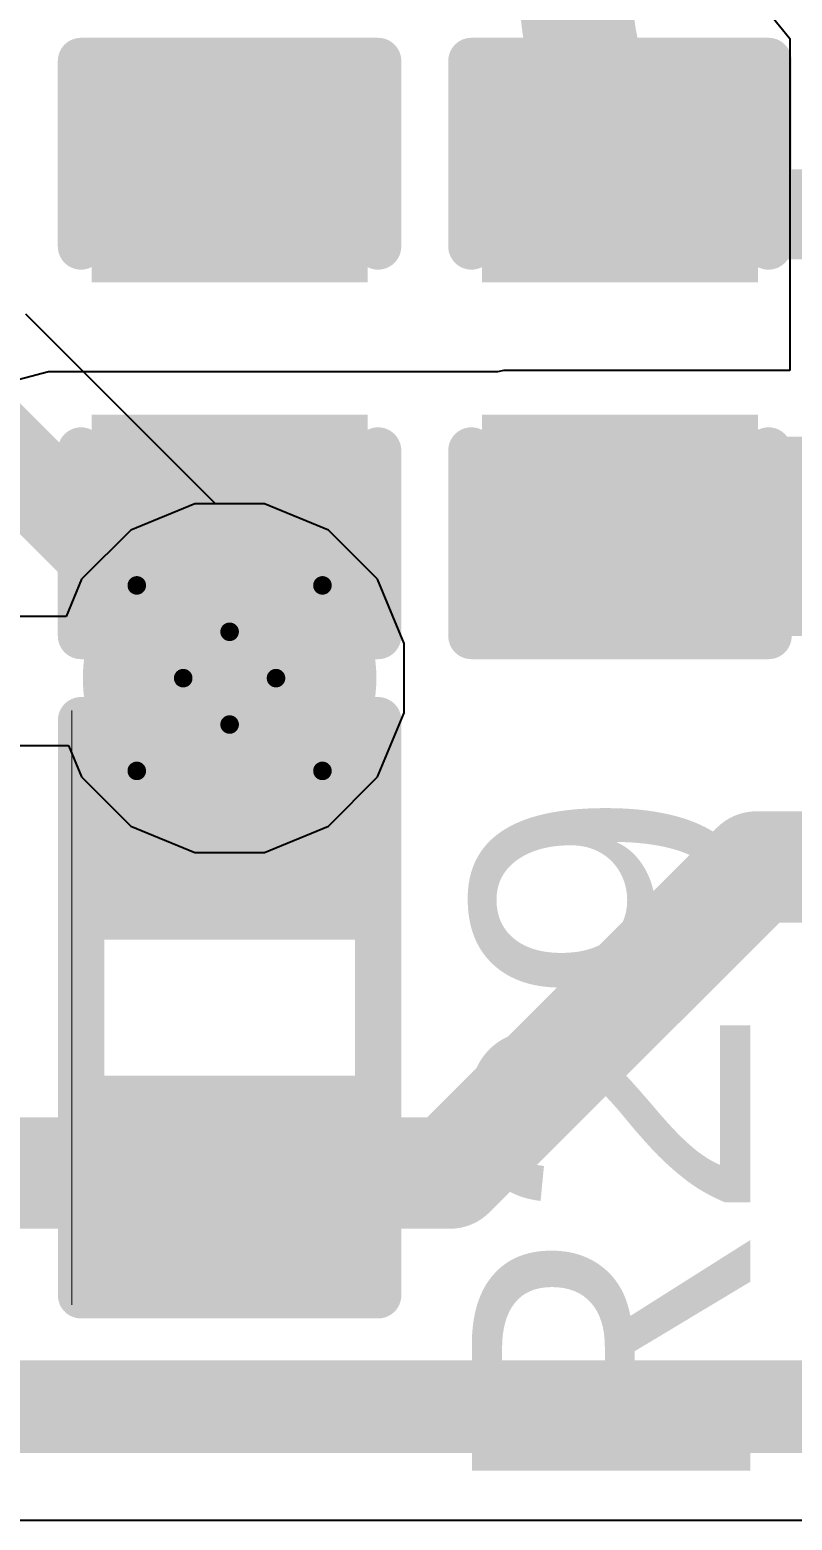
# Model space of a CAD drawing. Header units: inches. Extents: x -3 to 289, y -11 to 89.
# Drawn here: x 115.24 to 117.326, y 28.157 to 32.239 of the extents above; entities that cross this region are included whole.
import ezdxf

# ---------------------------------------------------------------- set-up
doc = ezdxf.new("R2010")
doc.units = ezdxf.units.IN
for name, color, linetype in [('Bottom Layer', 5, 'Continuous'), ('Bottom Overlay', 54, 'Continuous'), ('Bottom Solder', 6, 'Continuous'), ('Drill Drawing', 1, 'Continuous'), ('Layer 1', 16, 'Continuous'), ('Layer 2', 76, 'Continuous'), ('Top Layer', 1, 'Continuous'), ('Top Overlay', 2, 'Continuous'), ('Top Paste', 8, 'Continuous'), ('Top Solder', 216, 'Continuous'), ('Via Holes', 16, 'Continuous')]:
    doc.layers.add(name, color=color, linetype=linetype)
doc.styles.add('Arial', font='', dxfattribs={"height": 0.2})
doc.styles.add('Arial_Bold', font='', dxfattribs={"height": 0.2})
doc.styles.get('Arial').set_extended_font_data('Arial')
doc.styles.get('Arial_Bold').set_extended_font_data('Arial', bold=True)

# ---------------------------------------------------------------- blocks, each defined once
blk = doc.blocks.new('C___0402_8')
at = {"layer": 'Top Layer'}
for points in [[(-0.6985, -0.3175), (-0.6985, 0.3174999999999999), (-0.2413000000000001, 0.3175), (-0.2412999999999999, -0.3174999999999999)], [(0.2413000000000001, -0.3175), (0.2412999999999999, 0.3174999999999999), (0.6985, 0.3175), (0.6985, -0.3174999999999999)]]:
    blk.add_hatch(color=1, dxfattribs=at).paths.add_polyline_path(points)
at = {"layer": 'Top Paste'}
for points in [[(-0.6985, -0.3175), (-0.6985, 0.3174999999999999), (-0.2413000000000001, 0.3175), (-0.2412999999999999, -0.3174999999999999)], [(0.2413000000000001, -0.3175), (0.2412999999999999, 0.3174999999999999), (0.6985, 0.3175), (0.6985, -0.3174999999999999)]]:
    blk.add_hatch(color=8, dxfattribs=at).paths.add_polyline_path(points)
at = {"layer": 'Top Solder'}
for points in [[(-0.7584998799999999, -0.3774998800000001), (-0.7584998799999999, 0.3774998799999999), (-0.1813001200000001, 0.3774998800000001), (-0.1813001199999999, -0.3774998799999999)], [(0.1813001200000001, -0.3774998800000001), (0.1813001199999999, 0.3774998799999999), (0.7584998799999999, 0.3774998800000001), (0.7584998799999999, -0.3774998799999999)]]:
    blk.add_hatch(color=216, dxfattribs=at).paths.add_polyline_path(points)
at = {"layer": 'Top Overlay'}
for points in [[(-0.7874, -0.4064, 0.127, 0.127, 0), (-0.7874, 0.4064, 0.127, 0.127, 0)], [(-0.2794, 0.4064, 0.127, 0.127, 0), (-0.7874, 0.4064, 0.127, 0.127, 0)], [(0.7874, 0.4064, 0.127, 0.127, 0), (0.2794, 0.4064, 0.127, 0.127, 0)], [(0.7874, -0.4064, 0.127, 0.127, 0), (0.7874, 0.4064, 0.127, 0.127, 0)], [(-0.2794, -0.4064, 0.127, 0.127, 0), (-0.7874, -0.4064, 0.127, 0.127, 0)], [(0.7874, -0.4064, 0.127, 0.127, 0), (0.2794, -0.4064, 0.127, 0.127, 0)]]:
    blk.add_lwpolyline(points, format="xyseb", dxfattribs=at)
for points in [[(-0.8191499999999999, 0.4064, 0.0635, 0.0635, 1), (-0.7556499999999999, 0.4064, 0.0635, 0.0635, 1)], [(-0.8191499999999999, 0.4064, 0.0635, 0.0635, 1), (-0.7556499999999999, 0.4064, 0.0635, 0.0635, 1)], [(-0.31115, 0.4064, 0.0635, 0.0635, 1), (-0.24765, 0.4064, 0.0635, 0.0635, 1)], [(0.24765, 0.4064, 0.0635, 0.0635, 1), (0.31115, 0.4064, 0.0635, 0.0635, 1)], [(0.7556499999999999, 0.4064, 0.0635, 0.0635, 1), (0.8191499999999999, 0.4064, 0.0635, 0.0635, 1)], [(0.7556499999999999, 0.4064, 0.0635, 0.0635, 1), (0.8191499999999999, 0.4064, 0.0635, 0.0635, 1)], [(-0.8191499999999999, -0.4064, 0.0635, 0.0635, 1), (-0.7556499999999999, -0.4064, 0.0635, 0.0635, 1)], [(-0.8191499999999999, -0.4064, 0.0635, 0.0635, 1), (-0.7556499999999999, -0.4064, 0.0635, 0.0635, 1)], [(-0.31115, -0.4064, 0.0635, 0.0635, 1), (-0.24765, -0.4064, 0.0635, 0.0635, 1)], [(0.24765, -0.4064, 0.0635, 0.0635, 1), (0.31115, -0.4064, 0.0635, 0.0635, 1)], [(0.7556499999999999, -0.4064, 0.0635, 0.0635, 1), (0.8191499999999999, -0.4064, 0.0635, 0.0635, 1)], [(0.7556499999999999, -0.4064, 0.0635, 0.0635, 1), (0.8191499999999999, -0.4064, 0.0635, 0.0635, 1)]]:
    blk.add_lwpolyline(points, format="xyseb", close=True, dxfattribs=at)
blk = doc.blocks.new('R___0402_39')
at = {"layer": 'Top Layer'}
for points in [[(-0.6985, -0.3175), (-0.6985, 0.3174999999999999), (-0.2413000000000001, 0.3175), (-0.2412999999999999, -0.3174999999999999)], [(0.2413000000000001, -0.3175), (0.2412999999999999, 0.3174999999999999), (0.6985, 0.3175), (0.6985, -0.3174999999999999)]]:
    blk.add_hatch(color=1, dxfattribs=at).paths.add_polyline_path(points)
at = {"layer": 'Top Paste'}
for points in [[(-0.6985, -0.3175), (-0.6985, 0.3174999999999999), (-0.2413000000000001, 0.3175), (-0.2412999999999999, -0.3174999999999999)], [(0.2413000000000001, -0.3175), (0.2412999999999999, 0.3174999999999999), (0.6985, 0.3175), (0.6985, -0.3174999999999999)]]:
    blk.add_hatch(color=8, dxfattribs=at).paths.add_polyline_path(points)
at = {"layer": 'Top Solder'}
for points in [[(-0.75350116, -0.3725011600000001), (-0.75350116, 0.3725011599999999), (-0.18629884, 0.3725011600000001), (-0.1862988399999999, -0.3725011599999999)], [(0.18629884, -0.3725011600000001), (0.1862988399999999, 0.3725011599999999), (0.75350116, 0.3725011600000001), (0.75350116, -0.3725011599999999)]]:
    blk.add_hatch(color=216, dxfattribs=at).paths.add_polyline_path(points)
at = {"layer": 'Top Overlay'}
for points in [[(-0.7874, -0.4064, 0.127, 0.127, 0), (-0.7874, 0.4064, 0.127, 0.127, 0)], [(0.7874, 0.4064, 0.127, 0.127, 0), (-0.7874, 0.4064, 0.127, 0.127, 0)], [(0.7874, -0.4064, 0.127, 0.127, 0), (0.7874, 0.4064, 0.127, 0.127, 0)], [(0.7874, -0.4064, 0.127, 0.127, 0), (-0.7874, -0.4064, 0.127, 0.127, 0)], [(0.8128, -0.4318, 0.0032258, 0.0032258, 0), (-0.8128, -0.4318, 0.0032258, 0.0032258, 0)]]:
    blk.add_lwpolyline(points, format="xyseb", dxfattribs=at)
for points in [[(-0.8191499999999999, 0.4064, 0.0635, 0.0635, 1), (-0.7556499999999999, 0.4064, 0.0635, 0.0635, 1)], [(-0.8191499999999999, 0.4064, 0.0635, 0.0635, 1), (-0.7556499999999999, 0.4064, 0.0635, 0.0635, 1)], [(0.7556499999999999, 0.4064, 0.0635, 0.0635, 1), (0.8191499999999999, 0.4064, 0.0635, 0.0635, 1)], [(0.7556499999999999, 0.4064, 0.0635, 0.0635, 1), (0.8191499999999999, 0.4064, 0.0635, 0.0635, 1)], [(-0.8191499999999999, -0.4064, 0.0635, 0.0635, 1), (-0.7556499999999999, -0.4064, 0.0635, 0.0635, 1)], [(-0.8191499999999999, -0.4064, 0.0635, 0.0635, 1), (-0.7556499999999999, -0.4064, 0.0635, 0.0635, 1)], [(0.7556499999999999, -0.4064, 0.0635, 0.0635, 1), (0.8191499999999999, -0.4064, 0.0635, 0.0635, 1)], [(0.7556499999999999, -0.4064, 0.0635, 0.0635, 1), (0.8191499999999999, -0.4064, 0.0635, 0.0635, 1)], [(-0.81360518, -0.4318, 0.0016129, 0.0016129, 1), (-0.8119948199999999, -0.4318, 0.0016129, 0.0016129, 1)], [(0.8119948199999999, -0.4318, 0.0016129, 0.0016129, 1), (0.81360518, -0.4318, 0.0016129, 0.0016129, 1)]]:
    blk.add_lwpolyline(points, format="xyseb", close=True, dxfattribs=at)
blk = doc.blocks.new('C___0402_135')
at = {"layer": 'Top Layer'}
for points in [[(-0.6985, -0.3175), (-0.6985, 0.3174999999999999), (-0.2413000000000001, 0.3175), (-0.2412999999999999, -0.3174999999999999)], [(0.2413000000000001, -0.3175), (0.2412999999999999, 0.3174999999999999), (0.6985, 0.3175), (0.6985, -0.3174999999999999)]]:
    blk.add_hatch(color=1, dxfattribs=at).paths.add_polyline_path(points)
at = {"layer": 'Top Paste'}
for points in [[(-0.6985, -0.3175), (-0.6985, 0.3174999999999999), (-0.2413000000000001, 0.3175), (-0.2412999999999999, -0.3174999999999999)], [(0.2413000000000001, -0.3175), (0.2412999999999999, 0.3174999999999999), (0.6985, 0.3175), (0.6985, -0.3174999999999999)]]:
    blk.add_hatch(color=8, dxfattribs=at).paths.add_polyline_path(points)
at = {"layer": 'Top Solder'}
for points in [[(-0.7584998799999999, -0.3774998800000001), (-0.7584998799999999, 0.3774998799999999), (-0.1813001200000001, 0.3774998800000001), (-0.1813001199999999, -0.3774998799999999)], [(0.1813001200000001, -0.3774998800000001), (0.1813001199999999, 0.3774998799999999), (0.7584998799999999, 0.3774998800000001), (0.7584998799999999, -0.3774998799999999)]]:
    blk.add_hatch(color=216, dxfattribs=at).paths.add_polyline_path(points)
at = {"layer": 'Top Overlay'}
for points in [[(-0.7874, -0.4064, 0.127, 0.127, 0), (-0.7874, 0.4064, 0.127, 0.127, 0)], [(-0.2794, 0.4064, 0.127, 0.127, 0), (-0.7874, 0.4064, 0.127, 0.127, 0)], [(0.7874, 0.4064, 0.127, 0.127, 0), (0.2794, 0.4064, 0.127, 0.127, 0)], [(0.7874, -0.4064, 0.127, 0.127, 0), (0.7874, 0.4064, 0.127, 0.127, 0)], [(-0.2794, -0.4064, 0.127, 0.127, 0), (-0.7874, -0.4064, 0.127, 0.127, 0)], [(0.7874, -0.4064, 0.127, 0.127, 0), (0.2794, -0.4064, 0.127, 0.127, 0)]]:
    blk.add_lwpolyline(points, format="xyseb", dxfattribs=at)
for points in [[(-0.8191499999999999, 0.4064, 0.0635, 0.0635, 1), (-0.7556499999999999, 0.4064, 0.0635, 0.0635, 1)], [(-0.8191499999999999, 0.4064, 0.0635, 0.0635, 1), (-0.7556499999999999, 0.4064, 0.0635, 0.0635, 1)], [(-0.31115, 0.4064, 0.0635, 0.0635, 1), (-0.24765, 0.4064, 0.0635, 0.0635, 1)], [(0.24765, 0.4064, 0.0635, 0.0635, 1), (0.31115, 0.4064, 0.0635, 0.0635, 1)], [(0.7556499999999999, 0.4064, 0.0635, 0.0635, 1), (0.8191499999999999, 0.4064, 0.0635, 0.0635, 1)], [(0.7556499999999999, 0.4064, 0.0635, 0.0635, 1), (0.8191499999999999, 0.4064, 0.0635, 0.0635, 1)], [(-0.8191499999999999, -0.4064, 0.0635, 0.0635, 1), (-0.7556499999999999, -0.4064, 0.0635, 0.0635, 1)], [(-0.8191499999999999, -0.4064, 0.0635, 0.0635, 1), (-0.7556499999999999, -0.4064, 0.0635, 0.0635, 1)], [(-0.31115, -0.4064, 0.0635, 0.0635, 1), (-0.24765, -0.4064, 0.0635, 0.0635, 1)], [(0.24765, -0.4064, 0.0635, 0.0635, 1), (0.31115, -0.4064, 0.0635, 0.0635, 1)], [(0.7556499999999999, -0.4064, 0.0635, 0.0635, 1), (0.8191499999999999, -0.4064, 0.0635, 0.0635, 1)], [(0.7556499999999999, -0.4064, 0.0635, 0.0635, 1), (0.8191499999999999, -0.4064, 0.0635, 0.0635, 1)]]:
    blk.add_lwpolyline(points, format="xyseb", close=True, dxfattribs=at)

msp = doc.modelspace()

# ---------------------------------------------------------------- hatches: boundary and pattern name
at = {"layer": 'Bottom Layer'}
h = msp.add_hatch(color=5, dxfattribs=at)
edge = h.paths.add_edge_path()
edge.add_arc((115.78659596, 30.46318266), 0.2999994, 0, 360)
at = {"layer": 'Bottom Solder'}
h = msp.add_hatch(color=6, dxfattribs=at)
edge = h.paths.add_edge_path()
edge.add_arc((115.78659596, 30.46318266), 0.4015993999999999, 0, 360)
at = {"layer": 'Layer 1'}
h = msp.add_hatch(color=16, dxfattribs=at)
edge = h.paths.add_edge_path()
edge.add_arc((115.78659596, 30.46318266), 0.2999994, 0, 360)
at = {"layer": 'Layer 2'}
h = msp.add_hatch(color=76, dxfattribs=at)
edge = h.paths.add_edge_path()
edge.add_arc((115.78659596, 30.46318266), 0.2999994, 0, 360)
at = {"layer": 'Top Layer'}
msp.add_hatch(color=1, dxfattribs=at).paths.add_polyline_path([(116.53723454, 30.5786155), (119.02493086, 30.5786155), (119.02493086, 31.1247155), (116.53723454, 31.1247155)])
h = msp.add_hatch(color=1, dxfattribs=at)
edge = h.paths.add_edge_path()
edge.add_arc((115.78659596, 30.46318266), 0.2999994, 0, 360)
at = {"layer": 'Top Solder'}
h = msp.add_hatch(color=216, dxfattribs=at)
edge = h.paths.add_edge_path()
edge.add_arc((115.78659596, 30.46318266), 0.4015993999999999, 0, 360)
at = {"layer": 'Via Holes'}
h = msp.add_hatch(color=7, dxfattribs=at)
edge = h.paths.add_edge_path()
edge.add_arc((115.78659596, 30.46318266), 0.1499997, 0, 360)

# ---------------------------------------------------------------- linework, layer by layer
at = {"layer": 'Bottom Layer'}
for p, q in [((115.69155678, 30.94098206), (115.51594372, 30.86824154)), ((115.88163514, 30.94098206), (115.69155678, 30.94098206)), ((116.0572482, 30.86824154), (115.88163514, 30.94098206)), ((115.51594372, 30.86824154), (115.38153708, 30.7338349)), ((116.19165484, 30.7338349), (116.0572482, 30.86824154)), ((115.38153708, 30.7338349), (115.33943404, 30.6321841)), ((116.26439536, 30.55822183999999), (116.19165484, 30.7338349)), ((115.33943404, 30.6321841), (115.20196924, 30.6321841)), ((116.26439536, 30.36814348), (116.26439536, 30.55822183999999)), ((116.19165484, 30.19253042), (116.26439536, 30.36814348)), ((115.20825828, 30.27899202), (115.34572308, 30.27899202)), ((115.34572308, 30.27899202), (115.38153708, 30.19253042)), ((115.38153708, 30.19253042), (115.51594372, 30.05812378)), ((116.0572482, 30.05812378), (116.19165484, 30.19253042)), ((115.51594372, 30.05812378), (115.69155678, 29.98538326)), ((115.88163514, 29.98538326), (116.0572482, 30.05812378)), ((115.69155678, 29.98538326), (115.88163514, 29.98538326))]:
    msp.add_line(p, q, dxfattribs=at)
at = {"layer": 'Drill Drawing'}
for points in [[(115.53259596, 30.71718266, 0.0508, 0.0508, 0), (115.78659596, 30.59018266, 0.0508, 0.0508, 0)], [(115.53259596, 30.71718266, 0.0508, 0.0508, 0), (115.65959596, 30.46318266, 0.0508, 0.0508, 0)], [(115.78659596, 30.59018266, 0.0508, 0.0508, 0), (116.04059596, 30.71718266, 0.0508, 0.0508, 0)], [(115.91359596, 30.46318266, 0.0508, 0.0508, 0), (116.04059596, 30.71718266, 0.0508, 0.0508, 0)], [(115.53259596, 30.20918266, 0.0508, 0.0508, 0), (115.65959596, 30.46318266, 0.0508, 0.0508, 0)], [(115.91359596, 30.46318266, 0.0508, 0.0508, 0), (116.04059596, 30.20918266, 0.0508, 0.0508, 0)], [(115.53259596, 30.20918266, 0.0508, 0.0508, 0), (115.78659596, 30.33618266, 0.0508, 0.0508, 0)], [(115.78659596, 30.33618266, 0.0508, 0.0508, 0), (116.04059596, 30.20918266, 0.0508, 0.0508, 0)]]:
    msp.add_lwpolyline(points, format="xyseb", dxfattribs=at)
for points in [[(115.51989596, 30.71718266, 0.0254, 0.0254, 1), (115.54529596, 30.71718266, 0.0254, 0.0254, 1)], [(115.51989596, 30.71718266, 0.0254, 0.0254, 1), (115.54529596, 30.71718266, 0.0254, 0.0254, 1)], [(116.02789596, 30.71718266, 0.0254, 0.0254, 1), (116.05329596, 30.71718266, 0.0254, 0.0254, 1)], [(116.02789596, 30.71718266, 0.0254, 0.0254, 1), (116.05329596, 30.71718266, 0.0254, 0.0254, 1)], [(115.77389596, 30.59018266, 0.0254, 0.0254, 1), (115.79929596, 30.59018266, 0.0254, 0.0254, 1)], [(115.77389596, 30.59018266, 0.0254, 0.0254, 1), (115.79929596, 30.59018266, 0.0254, 0.0254, 1)], [(115.64689596, 30.46318266, 0.0254, 0.0254, 1), (115.67229596, 30.46318266, 0.0254, 0.0254, 1)], [(115.64689596, 30.46318266, 0.0254, 0.0254, 1), (115.67229596, 30.46318266, 0.0254, 0.0254, 1)], [(115.90089596, 30.46318266, 0.0254, 0.0254, 1), (115.92629596, 30.46318266, 0.0254, 0.0254, 1)], [(115.90089596, 30.46318266, 0.0254, 0.0254, 1), (115.92629596, 30.46318266, 0.0254, 0.0254, 1)], [(115.77389596, 30.33618266, 0.0254, 0.0254, 1), (115.79929596, 30.33618266, 0.0254, 0.0254, 1)], [(115.77389596, 30.33618266, 0.0254, 0.0254, 1), (115.79929596, 30.33618266, 0.0254, 0.0254, 1)], [(115.51989596, 30.20918266, 0.0254, 0.0254, 1), (115.54529596, 30.20918266, 0.0254, 0.0254, 1)], [(115.51989596, 30.20918266, 0.0254, 0.0254, 1), (115.54529596, 30.20918266, 0.0254, 0.0254, 1)], [(116.02789596, 30.20918266, 0.0254, 0.0254, 1), (116.05329596, 30.20918266, 0.0254, 0.0254, 1)], [(116.02789596, 30.20918266, 0.0254, 0.0254, 1), (116.05329596, 30.20918266, 0.0254, 0.0254, 1)]]:
    msp.add_lwpolyline(points, format="xyseb", close=True, dxfattribs=at)
at = {"layer": 'Layer 1'}
for p, q in [((115.74829276, 30.94098206), (115.22886784, 31.46040698)), ((115.88163514, 30.94098206), (115.74829276, 30.94098206)), ((116.0572482, 30.86824154), (115.88163514, 30.94098206)), ((116.19165484, 30.7338349), (116.0572482, 30.86824154)), ((116.26439536, 30.55822183999999), (116.19165484, 30.7338349)), ((116.26439536, 30.36814348), (116.26439536, 30.55822183999999)), ((116.19165484, 30.19253042), (116.26439536, 30.36814348)), ((115.20825828, 30.27899202), (115.34572308, 30.27899202)), ((115.34572308, 30.27899202), (115.38153708, 30.19253042)), ((115.38153708, 30.19253042), (115.51594372, 30.05812378)), ((116.0572482, 30.05812378), (116.19165484, 30.19253042)), ((115.51594372, 30.05812378), (115.69155678, 29.98538326)), ((115.88163514, 29.98538326), (116.0572482, 30.05812378)), ((115.69155678, 29.98538326), (115.88163514, 29.98538326))]:
    msp.add_line(p, q, dxfattribs=at)
msp.add_lwpolyline([(115.00911974, 31.24065888, 0.254, 0.254, 0), (115.78659596, 30.46318266, 0.254, 0.254, 0)], format="xyseb", dxfattribs=at)
msp.add_lwpolyline([(115.72309596, 30.46318266, 0.127, 0.127, 1), (115.85009596, 30.46318266, 0.127, 0.127, 1)], format="xyseb", close=True, dxfattribs=at)
at = {"layer": 'Layer 2'}
for p, q in [((115.69155678, 30.94098206), (115.51594372, 30.86824154)), ((115.88163514, 30.94098206), (115.69155678, 30.94098206)), ((116.0572482, 30.86824154), (115.88163514, 30.94098206)), ((115.51594372, 30.86824154), (115.38153708, 30.7338349)), ((116.19165484, 30.7338349), (116.0572482, 30.86824154)), ((115.38153708, 30.7338349), (115.33943404, 30.6321841)), ((116.26439536, 30.55822183999999), (116.19165484, 30.7338349)), ((115.33943404, 30.6321841), (115.20196924, 30.6321841)), ((116.26439536, 30.36814348), (116.26439536, 30.55822183999999)), ((116.19165484, 30.19253042), (116.26439536, 30.36814348)), ((115.20825828, 30.27899202), (115.34572308, 30.27899202)), ((115.34572308, 30.27899202), (115.38153708, 30.19253042)), ((115.38153708, 30.19253042), (115.51594372, 30.05812378)), ((116.0572482, 30.05812378), (116.19165484, 30.19253042)), ((115.51594372, 30.05812378), (115.69155678, 29.98538326)), ((115.88163514, 29.98538326), (116.0572482, 30.05812378)), ((115.69155678, 29.98538326), (115.88163514, 29.98538326))]:
    msp.add_line(p, q, dxfattribs=at)
at = {"layer": 'Top Layer'}
for p, q in [((117.26299128, 32.28434742), (117.31992538, 32.21497239999999)), ((117.31992538, 32.21497239999999), (117.31992538, 31.30599784)), ((115.2911334, 31.30251804), (115.1767191, 31.2721371)), ((115.37065318, 31.3025155), (115.2911334, 31.30251804)), ((116.232432, 31.3025155), (115.37065318, 31.3025155)), ((116.2817334, 31.30251804), (116.232432, 31.3025155)), ((116.51972886, 31.3025155), (116.2817334, 31.30251804)), ((116.53723454, 31.30599784), (116.51972886, 31.3025155)), ((117.31992538, 31.30599784), (116.53723454, 31.30599784)), ((114.13427516, 28.15707602), (117.37540914, 28.15707602))]:
    msp.add_line(p, q, dxfattribs=at)
for points in [[(115.7864334, 30.8961155, 0.2032, 0.2032, 0), (115.78659596, 30.89595294, 0.2032, 0.2032, 0)], [(115.78659596, 30.46318266, 0.2032, 0.2032, 0), (115.78659596, 30.89595294, 0.2032, 0.2032, 0)], [(115.78659596, 30.03041238, 0.2032, 0.2032, 0), (115.78659596, 30.46318266, 0.2032, 0.2032, 0)], [(116.38955894, 29.10758974, 0.3048, 0.3048, 0), (117.22808406, 29.94611486, 0.3048, 0.3048, 0)], [(117.22808406, 29.94611486, 0.3048, 0.3048, 0), (118.41493208, 29.94611486, 0.3048, 0.3048, 0)], [(113.84631282, 29.10758974, 0.3048, 0.3048, 0), (116.38955894, 29.10758974, 0.3048, 0.3048, 0)], [(114.13427516, 28.46784756, 0.254, 0.254, 0), (117.5041338, 28.46784756, 0.254, 0.254, 0)]]:
    msp.add_lwpolyline(points, format="xyseb", dxfattribs=at)
for points in [[(115.7356334, 30.8961155, 0.1016, 0.1016, 1), (115.8372334, 30.8961155, 0.1016, 0.1016, 1)], [(115.73579596, 30.89595294, 0.1016, 0.1016, 1), (115.83739596, 30.89595294, 0.1016, 0.1016, 1)], [(115.73579596, 30.89595294, 0.1016, 0.1016, 1), (115.83739596, 30.89595294, 0.1016, 0.1016, 1)], [(115.73579596, 30.46318266, 0.1016, 0.1016, 1), (115.83739596, 30.46318266, 0.1016, 0.1016, 1)], [(115.73579596, 30.46318266, 0.1016, 0.1016, 1), (115.83739596, 30.46318266, 0.1016, 0.1016, 1)], [(115.73579596, 30.03041238, 0.1016, 0.1016, 1), (115.83739596, 30.03041238, 0.1016, 0.1016, 1)], [(117.15188406, 29.94611486, 0.1524, 0.1524, 1), (117.30428406, 29.94611486, 0.1524, 0.1524, 1)], [(117.15188406, 29.94611486, 0.1524, 0.1524, 1), (117.30428406, 29.94611486, 0.1524, 0.1524, 1)], [(116.31335894, 29.10758974, 0.1524, 0.1524, 1), (116.46575894, 29.10758974, 0.1524, 0.1524, 1)], [(116.31335894, 29.10758974, 0.1524, 0.1524, 1), (116.46575894, 29.10758974, 0.1524, 0.1524, 1)]]:
    msp.add_lwpolyline(points, format="xyseb", close=True, dxfattribs=at)

# ---------------------------------------------------------------- block references
at = {"rotation": 270}
for name, p in [('C___0402_135', (115.7864334, 31.3660155)), ('C___0402_8', (116.85473454, 31.3660155)), ('R___0402_39', (115.78659596, 29.56051238))]:
    msp.add_blockref(name, p, dxfattribs=at)

# ---------------------------------------------------------------- texts
at = {"layer": 'Bottom Overlay', "style": 'Arial_Bold', "text_generation_flag": 2}
msp.add_text('GND', height=1.524, rotation=360, dxfattribs=at).set_placement((121.2188711, 31.61037366))
at = {"layer": 'Top Overlay', "style": 'Arial'}
msp.add_text('R29', height=0.7619999999999999, rotation=90, dxfattribs=at).set_placement((117.21138102, 28.20510488))

doc.saveas('drawing.dxf')
